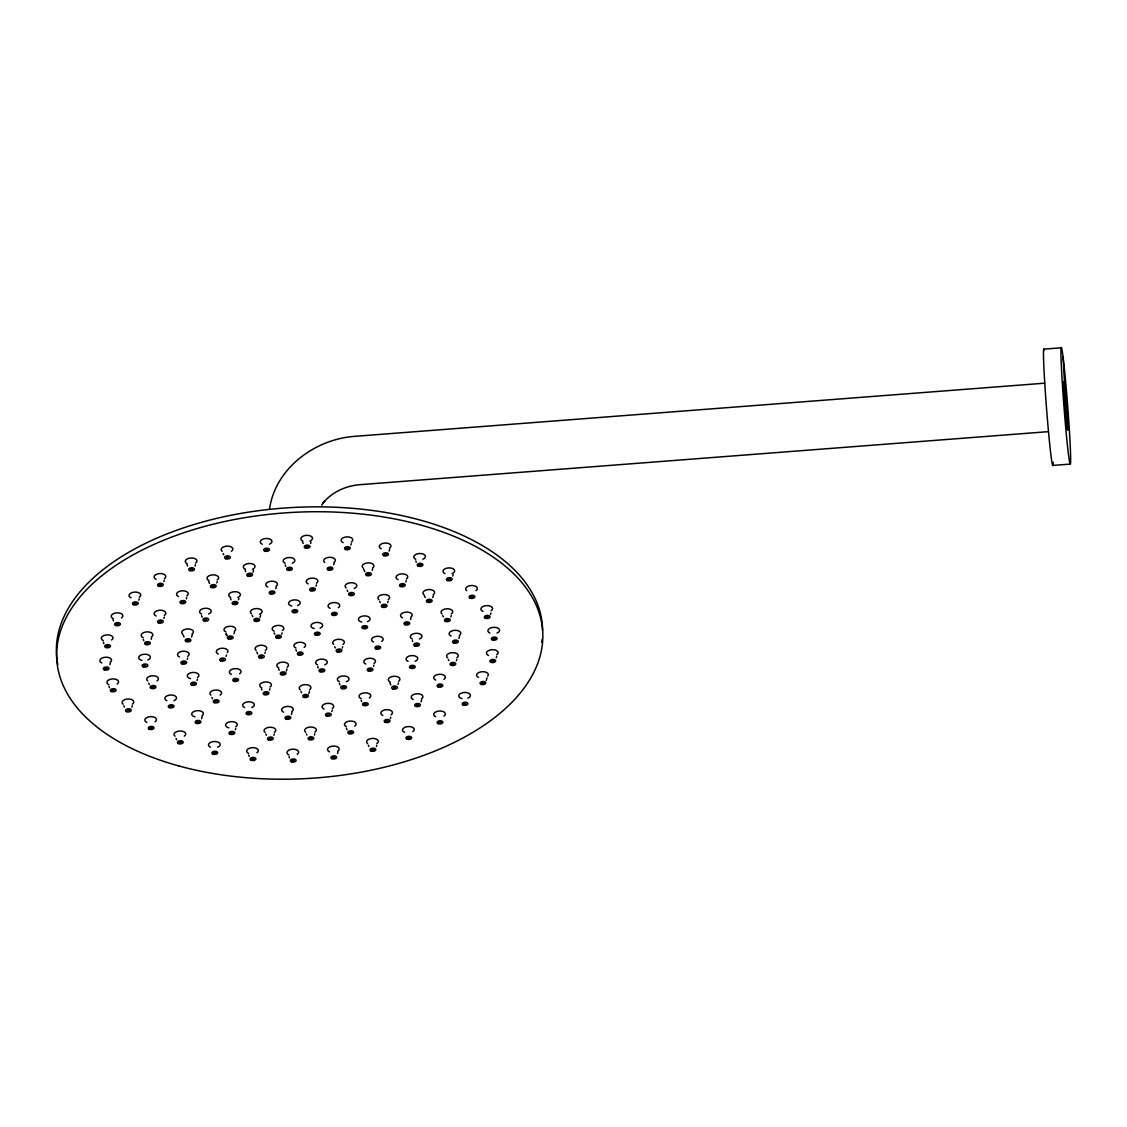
<?xml version="1.0" encoding="UTF-8"?>
<svg xmlns="http://www.w3.org/2000/svg" width="1127" height="1127" viewBox="0 0 1127 1127"><rect width="100%" height="100%" fill="white"/><g stroke="black" fill="none" stroke-linecap="round" stroke-linejoin="round"><path stroke-width="1.5" d="M269.48 509.305C275.242 468.17 315.151 438.981 355.09 436.318L1044.673 383.194M252.969 572.277L253.547 570.276M260.055 617.342L260.633 615.342M281.778 634.191L282.144 632.853M286.427 670.903L287.005 668.903M308.868 693.429L309.446 691.429M342.312 648.067L342.678 646.729M390.407 718.477L390.773 717.138M490.513 614.398L490.879 613.06M486.216 680.497L487.033 677.834M138.832 600.198L139.241 598.874M163.88 581.645L164.288 580.32M131.887 707.122L132.296 705.798M163.894 618.357L164.303 617.033M195.056 566.092L195.464 564.768M186.335 598.902L186.744 597.578M191.534 637.065L192.168 635.079M187.265 659.351L187.674 658.013M216.778 582.955L217.187 581.631M197.042 680.553L197.45 679.215M201.508 718.772L202.156 716.786M238.501 599.803L238.91 598.479M226.076 656.351L226.471 655.026M235.36 729.761L235.768 728.436M264.873 653.364L265.282 652.04M310.629 543.439L311.038 542.115M269.522 690.076L269.931 688.738M315.969 586.223L316.377 584.885M273.875 735.339L274.27 734.015M291.386 714.546L292.034 712.56M350.891 544.989L351.286 543.665M314.405 735.142L314.813 733.818M331.817 711.433L332.226 710.095M389.083 551.145L389.717 549.173M387.688 602.649L388.097 601.325M373.572 666.395L373.981 665.057M405.861 581.983L406.255 580.659M376.39 746.525L376.798 745.201M398.028 684.371L398.437 683.047M432.74 597.648L433.388 595.662M452.772 576.01L453.181 574.685M421.019 701.853L421.667 699.881M450.842 616.892L451.251 615.567M458.9 638.417L459.548 636.445M456.393 660.76L456.801 659.436M496.26 657.788L496.669 656.463M109.84 664.662L110.291 663.338M151.159 639.319L151.61 638.009M233.979 633.698L234.43 632.388M275.735 588.66L276.185 587.35M333.691 564.74L334.141 563.43M372.192 570.332L372.643 569.008M337.494 753.512L337.945 752.202M410.524 619.54L410.961 618.23M321.688 505.192L324.689 500.895L323.097 502.994C332.113 491.935 346.045 485.737 360.105 484.666L1048.307 431.655M1043.954 349.131L1061.423 347.778M1052.703 465.437L1070.171 464.099A58.407 1.874 85.6 0 0 1065.452 379.574A58.407 1.874 85.6 0 0 1061.775 374.15A58.407 1.874 85.6 0 0 1070.171 464.099M424.344 595.732L425.245 597.564M363.598 569.079L364.824 571.699M183.137 635.149L184.039 636.994M442.756 615.581L443.334 616.821M448.307 659.45L448.898 660.69M379.616 601.339L380.264 602.691M389.956 683.061L390.801 684.934M302.543 542.143L303.191 543.482M368.318 745.215L368.895 746.454M245.066 570.29L245.714 571.643M300.965 691.443L301.613 692.795M252.152 615.356L252.8 616.708M278.524 668.917L279.172 670.269M306.333 733.832L306.91 735.058M256.801 652.054L257.632 653.928M230.429 598.493L231.077 599.846M261.436 688.766L262.027 689.992M208.706 581.645L209.537 583.504M186.969 564.782L187.561 566.022M265.789 734.029L266.366 735.269M112.897 619.625L113.545 620.977M123.801 705.812L124.379 707.052M415.764 560.95L416.314 562.204M412.313 640.714L412.665 641.446M347.144 590.139L347.736 591.548M361.077 700.247L361.682 701.656M334.705 646.687L335.254 647.94M339.354 683.399L339.945 684.807M285.173 564.923L285.779 566.332M346.44 728.465L347.031 729.859M317.631 666.536L318.223 667.945M295.908 649.687L296.5 651.082M274.171 632.825L274.777 634.233M223.188 553.54L223.738 554.794M288.963 756.611L289.554 758.02M226.006 633.67L226.555 634.924M201.55 615.694L202.156 617.089M248.701 755.062L249.292 756.471M211.89 697.416L212.496 698.825M143.185 639.291L143.791 640.699M176.037 738.424L176.643 739.819M148.75 683.173L149.342 684.582M103.332 642.277L103.923 643.686M108.896 686.329L109.502 687.738M1063.071 357.132L1065.804 405.931M1053.181 462.211A58.407 1.874 85.6 0 1 1046.8 411.778A58.407 1.874 85.6 0 1 1044.278 350.032M542.115 639.361A243.376 133.268 -3.2 0 1 541.721 642.277M57.773 664.465A243.376 133.268 -3.2 0 1 285.878 507.925A243.376 133.268 -3.2 0 1 542.58 630.613M175.023 736.185A5.846 3.198 -3.2 0 1 176.206 731.86A5.846 3.198 -3.2 0 1 184.067 731.817A5.846 3.198 -3.2 0 1 184.264 736.142M274.185 631.176A5.846 3.198 -3.2 0 1 273.607 626.682A5.846 3.198 -3.2 0 1 281.835 626.048A5.846 3.198 -3.2 0 1 282.412 630.542M256.083 650.434A5.846 3.198 -3.2 0 1 257.266 646.109A5.846 3.198 -3.2 0 1 265.127 646.081A5.846 3.198 -3.2 0 1 265.324 650.392M333.705 644.461A5.846 3.198 -3.2 0 1 334.874 640.136A5.846 3.198 -3.2 0 1 342.735 640.094A5.846 3.198 -3.2 0 1 342.946 644.419M314.25 628.598A5.846 3.198 -3.2 0 1 312.094 623.921A5.846 3.198 -3.2 0 1 321.012 623.245A5.846 3.198 -3.2 0 1 320.068 628.162M123.097 704.192A5.846 3.198 -3.2 0 1 124.266 699.881A5.846 3.198 -3.2 0 1 132.141 699.839A5.846 3.198 -3.2 0 1 132.338 704.15M108.896 684.681A5.846 3.198 -3.2 0 1 108.333 680.187A5.846 3.198 -3.2 0 1 116.56 679.553A5.846 3.198 -3.2 0 1 117.138 684.047M442.052 613.961A5.846 3.198 -3.2 0 1 443.221 609.637A5.846 3.198 -3.2 0 1 451.096 609.594A5.846 3.198 -3.2 0 1 451.293 613.919M363.218 568.064A5.846 3.198 -3.2 0 1 364.387 563.739A5.846 3.198 -3.2 0 1 372.262 563.697A5.846 3.198 -3.2 0 1 372.459 568.022M295.908 648.039A5.846 3.198 -3.2 0 1 295.33 643.545A5.846 3.198 -3.2 0 1 303.572 642.911A5.846 3.198 -3.2 0 1 304.135 647.405M398.07 579.644A5.846 3.198 -3.2 0 1 397.507 575.15A5.846 3.198 -3.2 0 1 405.734 574.516A5.846 3.198 -3.2 0 1 406.312 579.01M324.703 562.486A5.846 3.198 -3.2 0 1 325.886 558.161A5.846 3.198 -3.2 0 1 333.747 558.119A5.846 3.198 -3.2 0 1 333.944 562.429M423.963 594.718A5.846 3.198 -3.2 0 1 425.133 590.393A5.846 3.198 -3.2 0 1 432.993 590.351A5.846 3.198 -3.2 0 1 433.205 594.662M101.881 662.986A5.846 3.198 -3.2 0 1 101.303 658.492A5.846 3.198 -3.2 0 1 109.544 657.858A5.846 3.198 -3.2 0 1 110.108 662.352M179.489 656.999A5.846 3.198 -3.2 0 1 178.911 652.505A5.846 3.198 -3.2 0 1 187.152 651.871A5.846 3.198 -3.2 0 1 187.716 656.365M218.286 654.012A5.846 3.198 -3.2 0 1 217.412 649.758A5.846 3.198 -3.2 0 1 225.132 648.588A5.846 3.198 -3.2 0 1 227.372 652.646M146.82 722.407A5.846 3.198 -3.2 0 1 146.242 717.913A5.846 3.198 -3.2 0 1 154.469 717.279A5.846 3.198 -3.2 0 1 155.047 721.773M373.516 642.052A5.846 3.198 -3.2 0 1 372.952 637.558A5.846 3.198 -3.2 0 1 381.18 636.924A5.846 3.198 -3.2 0 1 381.743 641.418M278.82 667.888A5.846 3.198 -3.2 0 1 278.256 663.394A5.846 3.198 -3.2 0 1 286.483 662.761A5.846 3.198 -3.2 0 1 287.061 667.254M141.946 660.408A5.846 3.198 -3.2 0 1 139.79 655.731A5.846 3.198 -3.2 0 1 148.708 655.041A5.846 3.198 -3.2 0 1 147.778 659.957M317.631 664.888A5.846 3.198 -3.2 0 1 317.405 660.183A5.846 3.198 -3.2 0 1 325.999 660.14A5.846 3.198 -3.2 0 1 324.717 664.86M283.61 712.194A5.846 3.198 -3.2 0 1 283.046 707.7A5.846 3.198 -3.2 0 1 291.273 707.066A5.846 3.198 -3.2 0 1 291.837 711.56M390.252 682.032A5.846 3.198 -3.2 0 1 389.688 677.538A5.846 3.198 -3.2 0 1 397.916 676.904A5.846 3.198 -3.2 0 1 398.493 681.398M131.056 597.859A5.846 3.198 -3.2 0 1 130.478 593.351A5.846 3.198 -3.2 0 1 138.706 592.717A5.846 3.198 -3.2 0 1 139.283 597.225M408.044 661.352A5.846 3.198 -3.2 0 1 407.833 656.647A5.846 3.198 -3.2 0 1 416.427 656.59A5.846 3.198 -3.2 0 1 415.145 661.31M378.897 599.719A5.846 3.198 -3.2 0 1 380.081 595.394A5.846 3.198 -3.2 0 1 387.942 595.352A5.846 3.198 -3.2 0 1 388.139 599.677M324.041 709.08A5.846 3.198 -3.2 0 1 323.477 704.586A5.846 3.198 -3.2 0 1 331.704 703.952A5.846 3.198 -3.2 0 1 332.268 708.446M402.55 617.864A5.846 3.198 -3.2 0 1 401.973 613.37A5.846 3.198 -3.2 0 1 410.214 612.736A5.846 3.198 -3.2 0 1 410.777 617.23M361.077 698.613A5.846 3.198 -3.2 0 1 360.513 694.105A5.846 3.198 -3.2 0 1 368.74 693.471A5.846 3.198 -3.2 0 1 369.318 697.979M187.279 563.754A5.846 3.198 -3.2 0 1 186.702 559.26A5.846 3.198 -3.2 0 1 194.943 558.626A5.846 3.198 -3.2 0 1 195.506 563.12M308.192 583.871A5.846 3.198 -3.2 0 1 307.629 579.377A5.846 3.198 -3.2 0 1 315.856 578.743A5.846 3.198 -3.2 0 1 316.433 583.237M302.853 541.101A5.846 3.198 -3.2 0 1 301.966 536.846A5.846 3.198 -3.2 0 1 309.686 535.677A5.846 3.198 -3.2 0 1 311.925 539.734M311.08 540.467A5.846 3.198 -3.2 0 1 309.939 541.073M222.188 551.3A5.846 3.198 -3.2 0 1 223.357 546.975A5.846 3.198 -3.2 0 1 231.218 546.933A5.846 3.198 -3.2 0 1 231.429 551.258M267.761 586.984A5.846 3.198 -3.2 0 1 267.198 582.49A5.846 3.198 -3.2 0 1 275.425 581.856A5.846 3.198 -3.2 0 1 276.002 586.35M156.104 579.306A5.846 3.198 -3.2 0 1 155.54 574.812A5.846 3.198 -3.2 0 1 163.767 574.178A5.846 3.198 -3.2 0 1 164.345 578.672M346.13 587.914A5.846 3.198 -3.2 0 1 347.722 583.406A5.846 3.198 -3.2 0 1 355.822 583.955A5.846 3.198 -3.2 0 1 354.23 588.463M262.281 544.228A5.846 3.198 -3.2 0 1 262.07 539.523A5.846 3.198 -3.2 0 1 270.649 539.481A5.846 3.198 -3.2 0 1 269.381 544.2M147.736 680.933A5.846 3.198 -3.2 0 1 148.905 676.609A5.846 3.198 -3.2 0 1 156.78 676.58A5.846 3.198 -3.2 0 1 156.977 680.891M190.533 678.623A5.846 3.198 -3.2 0 1 188.096 674.185A5.846 3.198 -3.2 0 1 196.521 672.918A5.846 3.198 -3.2 0 1 197.493 677.566M210.89 695.176A5.846 3.198 -3.2 0 1 212.059 690.865A5.846 3.198 -3.2 0 1 219.92 690.823A5.846 3.198 -3.2 0 1 220.131 695.134M244.658 707.573A5.846 3.198 -3.2 0 1 244.446 702.868A5.846 3.198 -3.2 0 1 253.026 702.825A5.846 3.198 -3.2 0 1 251.758 707.545M194.999 716.842A5.846 3.198 -3.2 0 1 192.562 712.405A5.846 3.198 -3.2 0 1 201 711.137A5.846 3.198 -3.2 0 1 201.958 715.786M265.084 732.423A5.846 3.198 -3.2 0 1 266.254 728.098A5.846 3.198 -3.2 0 1 274.129 728.056A5.846 3.198 -3.2 0 1 274.326 732.367M228.851 727.831A5.846 3.198 -3.2 0 1 226.414 723.393A5.846 3.198 -3.2 0 1 234.853 722.139A5.846 3.198 -3.2 0 1 235.811 726.788M166.838 700.769A5.846 3.198 -3.2 0 1 166.627 696.063A5.846 3.198 -3.2 0 1 175.206 696.021A5.846 3.198 -3.2 0 1 173.924 700.74M143.199 637.657A5.846 3.198 -3.2 0 1 142.622 633.149A5.846 3.198 -3.2 0 1 150.863 632.515A5.846 3.198 -3.2 0 1 151.427 637.009M209.002 580.616A5.846 3.198 -3.2 0 1 208.439 576.122A5.846 3.198 -3.2 0 1 216.666 575.488A5.846 3.198 -3.2 0 1 217.229 579.982M447.602 657.844A5.846 3.198 -3.2 0 1 448.771 653.519A5.846 3.198 -3.2 0 1 456.646 653.477A5.846 3.198 -3.2 0 1 456.844 657.788M178.559 596.563A5.846 3.198 -3.2 0 1 177.996 592.069A5.846 3.198 -3.2 0 1 186.223 591.436A5.846 3.198 -3.2 0 1 186.786 595.929M346.44 726.816A5.846 3.198 -3.2 0 1 345.876 722.322A5.846 3.198 -3.2 0 1 354.103 721.689A5.846 3.198 -3.2 0 1 354.667 726.182M156.118 616.018A5.846 3.198 -3.2 0 1 155.54 611.524A5.846 3.198 -3.2 0 1 163.781 610.876A5.846 3.198 -3.2 0 1 164.345 615.384M382.8 715.462A5.846 3.198 -3.2 0 1 382.236 710.968A5.846 3.198 -3.2 0 1 390.463 710.334A5.846 3.198 -3.2 0 1 391.041 714.828M413.243 699.515A5.846 3.198 -3.2 0 1 412.679 695.021A5.846 3.198 -3.2 0 1 420.906 694.387A5.846 3.198 -3.2 0 1 421.484 698.881M435.698 680.06A5.846 3.198 -3.2 0 1 435.121 675.566A5.846 3.198 -3.2 0 1 443.362 674.932A5.846 3.198 -3.2 0 1 443.925 679.426M305.628 732.212A5.846 3.198 -3.2 0 1 306.798 727.887A5.846 3.198 -3.2 0 1 314.658 727.845A5.846 3.198 -3.2 0 1 314.87 732.17M285.173 563.275A5.846 3.198 -3.2 0 1 284.962 558.569A5.846 3.198 -3.2 0 1 293.541 558.527A5.846 3.198 -3.2 0 1 292.259 563.246M245.362 569.262A5.846 3.198 -3.2 0 1 244.474 564.993A5.846 3.198 -3.2 0 1 252.209 563.838A5.846 3.198 -3.2 0 1 254.434 567.895M253.603 568.628A5.846 3.198 -3.2 0 1 252.462 569.22M361.711 622.076A5.846 3.198 -3.2 0 1 359.555 617.399A5.846 3.198 -3.2 0 1 368.473 616.723A5.846 3.198 -3.2 0 1 367.529 621.639M412.327 639.065A5.846 3.198 -3.2 0 1 412.102 634.36A5.846 3.198 -3.2 0 1 420.695 634.318A5.846 3.198 -3.2 0 1 419.413 639.037M300.261 689.837A5.846 3.198 -3.2 0 1 301.43 685.512A5.846 3.198 -3.2 0 1 309.305 685.47A5.846 3.198 -3.2 0 1 309.502 689.78M451.124 636.079A5.846 3.198 -3.2 0 1 450.561 631.585A5.846 3.198 -3.2 0 1 458.788 630.951A5.846 3.198 -3.2 0 1 459.351 635.445M330.07 608.341A5.846 3.198 -3.2 0 1 329.493 603.847A5.846 3.198 -3.2 0 1 337.734 603.213A5.846 3.198 -3.2 0 1 338.297 607.707M339.354 681.75A5.846 3.198 -3.2 0 1 339.142 677.045A5.846 3.198 -3.2 0 1 347.722 676.989A5.846 3.198 -3.2 0 1 346.44 681.708M251.448 613.736A5.846 3.198 -3.2 0 1 253.026 609.228A5.846 3.198 -3.2 0 1 261.126 609.777A5.846 3.198 -3.2 0 1 259.548 614.285M489.935 633.092A5.846 3.198 -3.2 0 1 489.71 628.373A5.846 3.198 -3.2 0 1 498.303 628.331A5.846 3.198 -3.2 0 1 497.021 633.05M113.193 618.596A5.846 3.198 -3.2 0 1 112.63 614.102A5.846 3.198 -3.2 0 1 120.857 613.468A5.846 3.198 -3.2 0 1 121.434 617.962M291.808 606.072A5.846 3.198 -3.2 0 1 289.653 601.395A5.846 3.198 -3.2 0 1 298.57 600.705A5.846 3.198 -3.2 0 1 297.627 605.622M103.332 640.629A5.846 3.198 -3.2 0 1 102.754 636.135A5.846 3.198 -3.2 0 1 110.995 635.501A5.846 3.198 -3.2 0 1 111.559 639.995M226.006 632.022A5.846 3.198 -3.2 0 1 225.442 627.528A5.846 3.198 -3.2 0 1 233.669 626.894A5.846 3.198 -3.2 0 1 234.247 631.388M466.691 590.703A5.846 3.198 -3.2 0 1 467.86 586.378A5.846 3.198 -3.2 0 1 475.735 586.336A5.846 3.198 -3.2 0 1 475.932 590.661M488.484 655.449A5.846 3.198 -3.2 0 1 487.906 650.955A5.846 3.198 -3.2 0 1 496.148 650.321A5.846 3.198 -3.2 0 1 496.711 654.815M478.609 677.482A5.846 3.198 -3.2 0 1 477.721 673.213A5.846 3.198 -3.2 0 1 485.455 672.044A5.846 3.198 -3.2 0 1 487.681 676.115M381.306 548.807A5.846 3.198 -3.2 0 1 380.729 544.313A5.846 3.198 -3.2 0 1 388.97 543.679A5.846 3.198 -3.2 0 1 389.533 548.173M415.764 559.302A5.846 3.198 -3.2 0 1 415.553 554.583A5.846 3.198 -3.2 0 1 424.132 554.54A5.846 3.198 -3.2 0 1 422.864 559.26M482.905 611.383A5.846 3.198 -3.2 0 1 482.328 606.889A5.846 3.198 -3.2 0 1 490.569 606.256A5.846 3.198 -3.2 0 1 491.133 610.749M462.028 698.627A5.846 3.198 -3.2 0 1 459.872 693.95A5.846 3.198 -3.2 0 1 468.79 693.274A5.846 3.198 -3.2 0 1 467.846 698.191M343.115 542.65A5.846 3.198 -3.2 0 1 342.538 538.157A5.846 3.198 -3.2 0 1 350.765 537.523A5.846 3.198 -3.2 0 1 351.342 542.017M444.996 573.671A5.846 3.198 -3.2 0 1 444.771 568.952A5.846 3.198 -3.2 0 1 453.364 568.91A5.846 3.198 -3.2 0 1 452.082 573.629M435.698 716.772A5.846 3.198 -3.2 0 1 435.135 712.278A5.846 3.198 -3.2 0 1 443.362 711.644A5.846 3.198 -3.2 0 1 443.925 716.138M230.725 597.465A5.846 3.198 -3.2 0 1 229.838 593.211A5.846 3.198 -3.2 0 1 237.572 592.041A5.846 3.198 -3.2 0 1 239.797 596.098M238.952 596.831A5.846 3.198 -3.2 0 1 237.811 597.437M201.55 614.046A5.846 3.198 -3.2 0 1 201.339 609.341A5.846 3.198 -3.2 0 1 209.918 609.284A5.846 3.198 -3.2 0 1 208.636 614.004M288.963 754.963A5.846 3.198 -3.2 0 1 288.385 750.469A5.846 3.198 -3.2 0 1 296.626 749.835A5.846 3.198 -3.2 0 1 297.19 754.329M210.495 747.271A5.846 3.198 -3.2 0 1 209.622 743.003A5.846 3.198 -3.2 0 1 217.342 741.848A5.846 3.198 -3.2 0 1 219.582 745.905M218.737 746.637A5.846 3.198 -3.2 0 1 217.596 747.229M367.599 743.595A5.846 3.198 -3.2 0 1 368.783 739.27A5.846 3.198 -3.2 0 1 376.643 739.227A5.846 3.198 -3.2 0 1 376.841 743.552M182.743 634.135A5.846 3.198 -3.2 0 1 183.912 629.81A5.846 3.198 -3.2 0 1 191.787 629.768A5.846 3.198 -3.2 0 1 191.984 634.092M261.746 687.724A5.846 3.198 -3.2 0 1 261.168 683.23A5.846 3.198 -3.2 0 1 269.409 682.596A5.846 3.198 -3.2 0 1 269.973 687.09M404.537 732.325A5.846 3.198 -3.2 0 1 403.959 727.831A5.846 3.198 -3.2 0 1 412.2 727.197A5.846 3.198 -3.2 0 1 412.764 731.691M231.373 674.411A5.846 3.198 -3.2 0 1 230.81 669.903A5.846 3.198 -3.2 0 1 239.037 669.269A5.846 3.198 -3.2 0 1 239.6 673.777M365.796 664.042A5.846 3.198 -3.2 0 1 365.233 659.549A5.846 3.198 -3.2 0 1 373.46 658.915A5.846 3.198 -3.2 0 1 374.037 663.409M329.521 751.85A5.846 3.198 -3.2 0 1 328.957 747.356A5.846 3.198 -3.2 0 1 337.184 746.722A5.846 3.198 -3.2 0 1 337.748 751.216M248.701 753.428A5.846 3.198 -3.2 0 1 248.123 748.92A5.846 3.198 -3.2 0 1 256.364 748.286A5.846 3.198 -3.2 0 1 256.928 752.794M106.699 646.137L108.544 646.123L106.783 646.01M105.248 668.494L107.093 668.48L105.248 668.494M116.574 624.104L118.405 624.09L116.574 624.104M112.277 690.189L114.123 690.189L112.348 690.062M134.423 603.354L136.268 603.354L134.423 603.354M127.478 710.292L129.323 710.278L127.478 710.292M144.059 665.508L145.89 665.493L144.129 665.367M146.566 643.151L148.412 643.151L146.566 643.151M159.485 584.814L161.316 584.8L159.485 584.814M152.117 687.033L153.962 687.019L152.117 687.033M159.485 621.512L161.33 621.512L159.569 621.386M150.187 727.915L152.032 727.901L150.187 727.915M170.219 706.277L172.051 706.277L170.219 706.277M181.926 602.057L183.771 602.057L181.926 602.057M190.646 569.262L192.492 569.248L190.646 569.262M182.856 662.507L184.701 662.507L182.856 662.507M187.124 640.235L188.97 640.221L187.124 640.235M179.418 742.284L181.25 742.27L179.489 742.158M192.632 683.709L194.478 683.709L192.632 683.709M204.931 619.554L206.762 619.54L205.001 619.427M197.098 721.928L198.944 721.928L197.098 721.928M212.369 586.125L214.215 586.11L212.454 585.984M226.569 557.4L228.401 557.386L226.64 557.273M215.271 701.276L217.102 701.262L215.271 701.276M221.667 659.52L223.512 659.506L221.737 659.394M213.876 752.78L215.722 752.766L213.876 752.78M229.387 637.53L231.218 637.516L229.457 637.403M234.106 602.973L235.937 602.959L234.106 602.973M234.74 679.905L236.585 679.905L234.74 679.905M230.95 732.93L232.796 732.916L230.95 732.93M248.743 574.77L250.574 574.756L248.743 574.77M255.829 619.836L257.66 619.822L255.829 619.836M265.662 549.737L267.493 549.722L265.662 549.737M248.039 713.081L249.884 713.067L248.109 712.954M260.464 656.534L262.309 656.52L260.464 656.534M252.068 758.922L253.913 758.922L252.068 758.922M271.142 592.492L272.973 592.492L271.142 592.492M265.113 693.232L266.958 693.232L265.113 693.232M277.552 636.685L279.397 636.685L277.552 636.685M269.466 738.509L271.311 738.495L269.466 738.509M288.554 568.783L290.386 568.769L288.554 568.783M282.201 673.397L284.032 673.382L282.201 673.397M293.908 611.158L295.753 611.158L293.908 611.158M286.991 717.702L288.822 717.702L286.991 717.702M306.22 546.609L308.065 546.595L306.22 546.609M299.275 653.547L301.12 653.533L299.359 653.421M292.33 760.471L294.175 760.471L292.33 760.471M311.573 589.379L313.405 589.379L311.573 589.379M304.642 695.923L306.488 695.908L304.642 695.923M316.363 633.698L318.194 633.684L316.363 633.698M310.01 738.298L311.841 738.298L310.01 738.298M329.084 568.572L330.929 568.572L329.084 568.572M320.998 670.396L322.843 670.396L320.998 670.396M333.437 613.849L335.282 613.849L333.437 613.849M327.422 714.588L329.253 714.588L327.422 714.588M346.482 548.159L348.328 548.145L346.482 548.159M338.086 650.561L339.917 650.547L338.156 650.42M350.511 593.999L352.357 593.999L350.596 593.873M332.888 757.358L334.733 757.344L332.888 757.358M342.721 687.259L344.566 687.245L342.721 687.259M349.807 732.325L351.652 732.311L349.807 732.325M367.599 574.164L369.445 574.15L367.599 574.164M363.81 627.175L365.655 627.161L363.81 627.175M364.458 704.107L366.289 704.107L364.458 704.107M369.177 669.551L371.008 669.551L369.177 669.551M384.673 554.315L386.519 554.301L384.673 554.315M376.883 647.56L378.728 647.56L376.883 647.56M383.279 605.805L385.124 605.805L383.363 605.678M371.98 749.694L373.826 749.68L371.98 749.694M386.181 720.97L388.026 720.956L386.251 720.843M401.451 585.152L403.297 585.138L401.451 585.152M393.633 687.54L395.464 687.526L393.633 687.54M405.917 623.372L407.763 623.358L405.917 623.372M419.145 564.81L420.977 564.796L419.145 564.81M411.425 666.86L413.271 666.846L411.425 666.86M415.694 644.574L417.539 644.559L415.764 644.447M407.904 737.833L409.749 737.819L407.904 737.833M416.624 705.023L418.469 705.009L416.624 705.023M428.345 600.804L430.176 600.804L428.345 600.804M448.363 579.179L450.208 579.165L448.363 579.179M439.065 685.568L440.911 685.554L439.065 685.568M446.433 620.061L448.278 620.047L446.433 620.061M439.065 722.28L440.911 722.266L439.065 722.28M451.983 663.93L453.829 663.916L452.068 663.803M454.505 641.587L456.336 641.573L454.575 641.46M471.072 596.789L472.917 596.789L471.072 596.789M464.127 703.727L465.972 703.713L464.211 703.6M486.272 616.892L488.118 616.892L486.272 616.892M481.99 682.976L483.821 682.976L481.99 682.976M493.302 638.6L495.147 638.586L493.302 638.6M491.851 660.957L493.696 660.943L491.851 660.957M226.795 635.572L226.358 634.402L226.795 635.572M1064.127 392.689A24.343 0.775 85.6 0 0 1067.621 430.176A24.343 0.775 85.6 0 0 1065.649 394.957A24.343 0.775 85.6 0 0 1064.127 392.689M178.925 765.966A243.376 133.268 -3.2 0 0 542.848 635.487A243.376 133.268 -3.2 0 0 177.432 534.959A243.376 133.268 -3.2 0 0 178.925 765.966M178.432 743.609A2.902 1.592 -3.2 0 0 183.166 742.538A2.902 1.592 -3.2 0 0 179.39 740.876A2.902 1.592 -3.2 0 0 178.432 743.609M276.566 638.023A2.902 1.592 -3.2 0 0 281.299 636.938A2.902 1.592 -3.2 0 0 277.524 635.29A2.902 1.592 -3.2 0 0 276.566 638.023M259.492 657.872A2.902 1.592 -3.2 0 0 264.225 656.787A2.902 1.592 -3.2 0 0 260.45 655.125A2.902 1.592 -3.2 0 0 259.492 657.872M337.1 651.885A2.902 1.592 -3.2 0 0 341.833 650.814A2.902 1.592 -3.2 0 0 338.058 649.152A2.902 1.592 -3.2 0 0 337.1 651.885M315.377 635.036A2.902 1.592 -3.2 0 0 320.11 633.952A2.902 1.592 -3.2 0 0 316.335 632.289A2.902 1.592 -3.2 0 0 315.377 635.036M126.492 711.63A2.902 1.592 -3.2 0 0 131.225 710.545A2.902 1.592 -3.2 0 0 127.45 708.897A2.902 1.592 -3.2 0 0 126.492 711.63M111.291 691.527A2.902 1.592 -3.2 0 0 116.025 690.442A2.902 1.592 -3.2 0 0 112.249 688.794A2.902 1.592 -3.2 0 0 111.291 691.527M445.447 621.386A2.902 1.592 -3.2 0 0 450.18 620.315A2.902 1.592 -3.2 0 0 446.405 618.653A2.902 1.592 -3.2 0 0 445.447 621.386M366.613 575.488A2.902 1.592 -3.2 0 0 371.346 574.418A2.902 1.592 -3.2 0 0 367.571 572.755A2.902 1.592 -3.2 0 0 366.613 575.488M298.289 654.872A2.902 1.592 -3.2 0 0 303.022 653.801A2.902 1.592 -3.2 0 0 299.247 652.139A2.902 1.592 -3.2 0 0 298.289 654.872M400.465 586.491A2.902 1.592 -3.2 0 0 405.199 585.406A2.902 1.592 -3.2 0 0 401.423 583.758A2.902 1.592 -3.2 0 0 400.465 586.491M328.098 569.91A2.902 1.592 -3.2 0 0 332.845 568.825A2.902 1.592 -3.2 0 0 329.056 567.177A2.902 1.592 -3.2 0 0 328.098 569.91M427.358 602.142A2.902 1.592 -3.2 0 0 432.092 601.057A2.902 1.592 -3.2 0 0 428.316 599.409A2.902 1.592 -3.2 0 0 427.358 602.142M104.262 669.818A2.902 1.592 -3.2 0 0 108.995 668.748A2.902 1.592 -3.2 0 0 105.22 667.085A2.902 1.592 -3.2 0 0 104.262 669.818M181.87 663.845A2.902 1.592 -3.2 0 0 186.617 662.761A2.902 1.592 -3.2 0 0 182.828 661.112A2.902 1.592 -3.2 0 0 181.87 663.845M220.681 660.859A2.902 1.592 -3.2 0 0 225.414 659.774A2.902 1.592 -3.2 0 0 221.639 658.126A2.902 1.592 -3.2 0 0 220.681 660.859M149.201 729.239A2.902 1.592 -3.2 0 0 153.934 728.169A2.902 1.592 -3.2 0 0 150.159 726.506A2.902 1.592 -3.2 0 0 149.201 729.239M375.897 648.898A2.902 1.592 -3.2 0 0 380.644 647.814A2.902 1.592 -3.2 0 0 376.855 646.165A2.902 1.592 -3.2 0 0 375.897 648.898M281.215 674.721A2.902 1.592 -3.2 0 0 285.948 673.65A2.902 1.592 -3.2 0 0 282.173 671.988A2.902 1.592 -3.2 0 0 281.215 674.721M143.073 666.832A2.902 1.592 -3.2 0 0 147.806 665.761A2.902 1.592 -3.2 0 0 144.031 664.099A2.902 1.592 -3.2 0 0 143.073 666.832M320.012 671.734A2.902 1.592 -3.2 0 0 324.759 670.65A2.902 1.592 -3.2 0 0 320.97 669.001A2.902 1.592 -3.2 0 0 320.012 671.734M286.004 719.04A2.902 1.592 -3.2 0 0 290.738 717.955A2.902 1.592 -3.2 0 0 286.962 716.307A2.902 1.592 -3.2 0 0 286.004 719.04M392.647 688.865A2.902 1.592 -3.2 0 0 397.38 687.794A2.902 1.592 -3.2 0 0 393.605 686.132A2.902 1.592 -3.2 0 0 392.647 688.865M133.437 604.692A2.902 1.592 -3.2 0 0 138.17 603.621A2.902 1.592 -3.2 0 0 134.395 601.959A2.902 1.592 -3.2 0 0 133.437 604.692M410.439 668.198A2.902 1.592 -3.2 0 0 415.173 667.114A2.902 1.592 -3.2 0 0 411.397 665.451A2.902 1.592 -3.2 0 0 410.439 668.198M382.292 607.143A2.902 1.592 -3.2 0 0 387.04 606.072A2.902 1.592 -3.2 0 0 383.265 604.41A2.902 1.592 -3.2 0 0 382.292 607.143M326.436 715.927A2.902 1.592 -3.2 0 0 331.169 714.842A2.902 1.592 -3.2 0 0 327.394 713.194A2.902 1.592 -3.2 0 0 326.436 715.927M404.931 624.71A2.902 1.592 -3.2 0 0 409.679 623.625A2.902 1.592 -3.2 0 0 405.889 621.977A2.902 1.592 -3.2 0 0 404.931 624.71M363.472 705.446A2.902 1.592 -3.2 0 0 368.205 704.375A2.902 1.592 -3.2 0 0 364.43 702.713A2.902 1.592 -3.2 0 0 363.472 705.446M189.66 570.6A2.902 1.592 -3.2 0 0 194.407 569.515A2.902 1.592 -3.2 0 0 190.618 567.853A2.902 1.592 -3.2 0 0 189.66 570.6M310.587 590.717A2.902 1.592 -3.2 0 0 315.321 589.632A2.902 1.592 -3.2 0 0 311.545 587.984A2.902 1.592 -3.2 0 0 310.587 590.717M305.234 547.947A2.902 1.592 -3.2 0 0 309.967 546.863A2.902 1.592 -3.2 0 0 306.192 545.214A2.902 1.592 -3.2 0 0 305.234 547.947M225.583 558.724A2.902 1.592 -3.2 0 0 230.317 557.654A2.902 1.592 -3.2 0 0 226.541 555.991A2.902 1.592 -3.2 0 0 225.583 558.724M270.156 593.83A2.902 1.592 -3.2 0 0 274.889 592.746A2.902 1.592 -3.2 0 0 271.114 591.097A2.902 1.592 -3.2 0 0 270.156 593.83M158.498 586.139A2.902 1.592 -3.2 0 0 163.232 585.068A2.902 1.592 -3.2 0 0 159.456 583.406A2.902 1.592 -3.2 0 0 158.498 586.139M349.525 595.338A2.902 1.592 -3.2 0 0 354.272 594.267A2.902 1.592 -3.2 0 0 350.497 592.605A2.902 1.592 -3.2 0 0 349.525 595.338M264.676 551.075A2.902 1.592 -3.2 0 0 269.409 549.99A2.902 1.592 -3.2 0 0 265.634 548.328A2.902 1.592 -3.2 0 0 264.676 551.075M151.131 688.372A2.902 1.592 -3.2 0 0 155.878 687.287A2.902 1.592 -3.2 0 0 152.089 685.625A2.902 1.592 -3.2 0 0 151.131 688.372M191.646 685.047A2.902 1.592 -3.2 0 0 196.38 683.962A2.902 1.592 -3.2 0 0 192.604 682.314A2.902 1.592 -3.2 0 0 191.646 685.047M214.285 702.614A2.902 1.592 -3.2 0 0 219.018 701.529A2.902 1.592 -3.2 0 0 215.243 699.867A2.902 1.592 -3.2 0 0 214.285 702.614M247.052 714.419A2.902 1.592 -3.2 0 0 251.786 713.335A2.902 1.592 -3.2 0 0 248.01 711.672A2.902 1.592 -3.2 0 0 247.052 714.419M196.112 723.266A2.902 1.592 -3.2 0 0 200.86 722.196A2.902 1.592 -3.2 0 0 197.07 720.533A2.902 1.592 -3.2 0 0 196.112 723.266M268.48 739.847A2.902 1.592 -3.2 0 0 273.213 738.763A2.902 1.592 -3.2 0 0 269.438 737.114A2.902 1.592 -3.2 0 0 268.48 739.847M229.964 734.255A2.902 1.592 -3.2 0 0 234.712 733.184A2.902 1.592 -3.2 0 0 230.922 731.522A2.902 1.592 -3.2 0 0 229.964 734.255M169.233 707.615A2.902 1.592 -3.2 0 0 173.967 706.53A2.902 1.592 -3.2 0 0 170.191 704.882A2.902 1.592 -3.2 0 0 169.233 707.615M145.58 644.489A2.902 1.592 -3.2 0 0 150.314 643.418A2.902 1.592 -3.2 0 0 146.538 641.756A2.902 1.592 -3.2 0 0 145.58 644.489M211.383 587.449A2.902 1.592 -3.2 0 0 216.13 586.378A2.902 1.592 -3.2 0 0 212.355 584.716A2.902 1.592 -3.2 0 0 211.383 587.449M450.997 665.268A2.902 1.592 -3.2 0 0 455.745 664.183A2.902 1.592 -3.2 0 0 451.955 662.535A2.902 1.592 -3.2 0 0 450.997 665.268M180.94 603.396A2.902 1.592 -3.2 0 0 185.687 602.325A2.902 1.592 -3.2 0 0 181.912 600.663A2.902 1.592 -3.2 0 0 180.94 603.396M348.821 733.649A2.902 1.592 -3.2 0 0 353.568 732.578A2.902 1.592 -3.2 0 0 349.793 730.916A2.902 1.592 -3.2 0 0 348.821 733.649M158.498 622.851A2.902 1.592 -3.2 0 0 163.232 621.78A2.902 1.592 -3.2 0 0 159.456 620.118A2.902 1.592 -3.2 0 0 158.498 622.851M385.195 722.308A2.902 1.592 -3.2 0 0 389.928 721.224A2.902 1.592 -3.2 0 0 386.152 719.561A2.902 1.592 -3.2 0 0 385.195 722.308M415.638 706.361A2.902 1.592 -3.2 0 0 420.371 705.277A2.902 1.592 -3.2 0 0 416.596 703.614A2.902 1.592 -3.2 0 0 415.638 706.361M438.079 686.907A2.902 1.592 -3.2 0 0 442.812 685.822A2.902 1.592 -3.2 0 0 439.037 684.159A2.902 1.592 -3.2 0 0 438.079 686.907M309.023 739.636A2.902 1.592 -3.2 0 0 313.757 738.565A2.902 1.592 -3.2 0 0 309.981 736.903A2.902 1.592 -3.2 0 0 309.023 739.636M287.568 570.121A2.902 1.592 -3.2 0 0 292.302 569.036A2.902 1.592 -3.2 0 0 288.526 567.388A2.902 1.592 -3.2 0 0 287.568 570.121M247.757 576.094A2.902 1.592 -3.2 0 0 252.49 575.024A2.902 1.592 -3.2 0 0 248.715 573.361A2.902 1.592 -3.2 0 0 247.757 576.094M362.824 628.514A2.902 1.592 -3.2 0 0 367.557 627.429A2.902 1.592 -3.2 0 0 363.782 625.767A2.902 1.592 -3.2 0 0 362.824 628.514M414.708 645.912A2.902 1.592 -3.2 0 0 419.441 644.827A2.902 1.592 -3.2 0 0 415.666 643.179A2.902 1.592 -3.2 0 0 414.708 645.912M303.656 697.261A2.902 1.592 -3.2 0 0 308.389 696.176A2.902 1.592 -3.2 0 0 304.614 694.528A2.902 1.592 -3.2 0 0 303.656 697.261M453.519 642.925A2.902 1.592 -3.2 0 0 458.252 641.841A2.902 1.592 -3.2 0 0 454.477 640.178A2.902 1.592 -3.2 0 0 453.519 642.925M332.451 615.187A2.902 1.592 -3.2 0 0 337.184 614.102A2.902 1.592 -3.2 0 0 333.409 612.454A2.902 1.592 -3.2 0 0 332.451 615.187M341.735 688.597A2.902 1.592 -3.2 0 0 346.482 687.512A2.902 1.592 -3.2 0 0 342.707 685.85A2.902 1.592 -3.2 0 0 341.735 688.597M254.843 621.16A2.902 1.592 -3.2 0 0 259.576 620.089A2.902 1.592 -3.2 0 0 255.801 618.427A2.902 1.592 -3.2 0 0 254.843 621.16M492.316 639.925A2.902 1.592 -3.2 0 0 497.049 638.854A2.902 1.592 -3.2 0 0 493.274 637.192A2.902 1.592 -3.2 0 0 492.316 639.925M115.588 625.443A2.902 1.592 -3.2 0 0 120.321 624.358A2.902 1.592 -3.2 0 0 116.546 622.696A2.902 1.592 -3.2 0 0 115.588 625.443M292.921 612.496A2.902 1.592 -3.2 0 0 297.669 611.426A2.902 1.592 -3.2 0 0 293.893 609.763A2.902 1.592 -3.2 0 0 292.921 612.496M105.713 647.476A2.902 1.592 -3.2 0 0 110.446 646.391A2.902 1.592 -3.2 0 0 106.671 644.729A2.902 1.592 -3.2 0 0 105.713 647.476M228.401 638.868A2.902 1.592 -3.2 0 0 233.134 637.783A2.902 1.592 -3.2 0 0 229.359 636.135A2.902 1.592 -3.2 0 0 228.401 638.868M470.086 598.127A2.902 1.592 -3.2 0 0 474.833 597.056A2.902 1.592 -3.2 0 0 471.044 595.394A2.902 1.592 -3.2 0 0 470.086 598.127M490.865 662.282A2.902 1.592 -3.2 0 0 495.598 661.211A2.902 1.592 -3.2 0 0 491.823 659.549A2.902 1.592 -3.2 0 0 490.865 662.282M481.004 684.314A2.902 1.592 -3.2 0 0 485.737 683.244A2.902 1.592 -3.2 0 0 481.962 681.581A2.902 1.592 -3.2 0 0 481.004 684.314M383.687 555.653A2.902 1.592 -3.2 0 0 388.435 554.569A2.902 1.592 -3.2 0 0 384.645 552.906A2.902 1.592 -3.2 0 0 383.687 555.653M418.159 566.134A2.902 1.592 -3.2 0 0 422.893 565.064A2.902 1.592 -3.2 0 0 419.117 563.401A2.902 1.592 -3.2 0 0 418.159 566.134M485.286 618.23A2.902 1.592 -3.2 0 0 490.034 617.145A2.902 1.592 -3.2 0 0 486.244 615.497A2.902 1.592 -3.2 0 0 485.286 618.23M463.141 705.065A2.902 1.592 -3.2 0 0 467.888 703.981A2.902 1.592 -3.2 0 0 464.099 702.332A2.902 1.592 -3.2 0 0 463.141 705.065M345.496 549.497A2.902 1.592 -3.2 0 0 350.229 548.412A2.902 1.592 -3.2 0 0 346.454 546.764A2.902 1.592 -3.2 0 0 345.496 549.497M447.377 580.504A2.902 1.592 -3.2 0 0 452.124 579.433A2.902 1.592 -3.2 0 0 448.335 577.771A2.902 1.592 -3.2 0 0 447.377 580.504M438.079 723.619A2.902 1.592 -3.2 0 0 442.826 722.534A2.902 1.592 -3.2 0 0 439.051 720.871A2.902 1.592 -3.2 0 0 438.079 723.619M233.12 604.311A2.902 1.592 -3.2 0 0 237.853 603.227A2.902 1.592 -3.2 0 0 234.078 601.579A2.902 1.592 -3.2 0 0 233.12 604.311M203.945 620.878A2.902 1.592 -3.2 0 0 208.678 619.808A2.902 1.592 -3.2 0 0 204.903 618.145A2.902 1.592 -3.2 0 0 203.945 620.878M291.344 761.81A2.902 1.592 -3.2 0 0 296.077 760.725A2.902 1.592 -3.2 0 0 292.302 759.077A2.902 1.592 -3.2 0 0 291.344 761.81M212.89 754.104A2.902 1.592 -3.2 0 0 217.624 753.033A2.902 1.592 -3.2 0 0 213.848 751.371A2.902 1.592 -3.2 0 0 212.89 754.104M371.008 751.019A2.902 1.592 -3.2 0 0 375.742 749.948A2.902 1.592 -3.2 0 0 371.966 748.286A2.902 1.592 -3.2 0 0 371.008 751.019M186.138 641.559A2.902 1.592 -3.2 0 0 190.886 640.488A2.902 1.592 -3.2 0 0 187.096 638.826A2.902 1.592 -3.2 0 0 186.138 641.559M264.127 694.57A2.902 1.592 -3.2 0 0 268.874 693.485A2.902 1.592 -3.2 0 0 265.084 691.837A2.902 1.592 -3.2 0 0 264.127 694.57M406.917 739.157A2.902 1.592 -3.2 0 0 411.651 738.086A2.902 1.592 -3.2 0 0 407.875 736.424A2.902 1.592 -3.2 0 0 406.917 739.157M233.754 681.243A2.902 1.592 -3.2 0 0 238.501 680.173A2.902 1.592 -3.2 0 0 234.712 678.51A2.902 1.592 -3.2 0 0 233.754 681.243M368.191 670.889A2.902 1.592 -3.2 0 0 372.924 669.818A2.902 1.592 -3.2 0 0 369.149 668.156A2.902 1.592 -3.2 0 0 368.191 670.889M331.901 758.682A2.902 1.592 -3.2 0 0 336.649 757.612A2.902 1.592 -3.2 0 0 332.874 755.949A2.902 1.592 -3.2 0 0 331.901 758.682M251.082 760.26A2.902 1.592 -3.2 0 0 255.829 759.189A2.902 1.592 -3.2 0 0 252.039 757.527A2.902 1.592 -3.2 0 0 251.082 760.26"/></g></svg>
